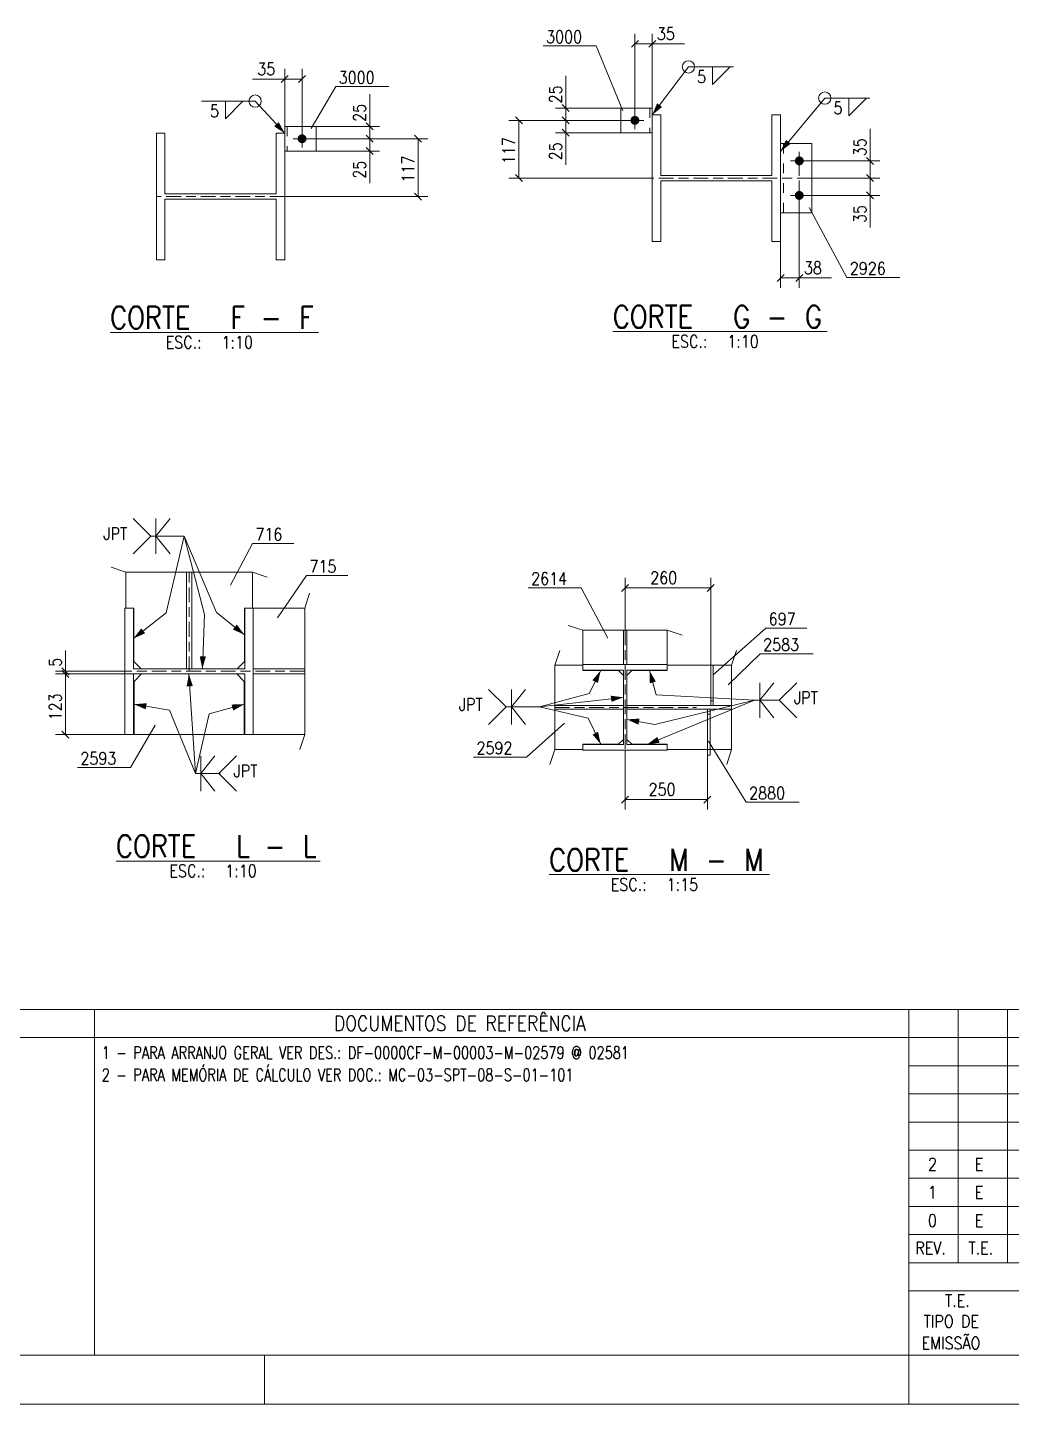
# Model space of a CAD drawing. Header units: millimetres. Extents: x 5 to 846, y 5 to 599.
# Drawn here: x 297.5 to 496.8, y 5 to 283.8 of the extents above; entities that cross this region are included whole.
import ezdxf

# ---------------------------------------------------------------- set-up
doc = ezdxf.new("R2010")
doc.units = ezdxf.units.MM
for name, pattern in [('XKITLINE00', [0]), ('XKITLINE02', [4, 2, -2]), ('XKITLINE06', [7, 3, -1, 2, -1])]:
    doc.linetypes.add(name, pattern=pattern)
for name, color, linetype, lineweight in [('Cota', 4, 'Continuous', 0), ('Marca da peça', 2, 'Continuous', 0), ('Objeto gráfico', 3, 'Continuous', 0), ('Outro tipo de objeto', 7, 'Continuous', 0), ('Parafuso', 3, 'Continuous', 0), ('Peça', 2, 'Continuous', 0), ('Solda', 1, 'Continuous', 0)]:
    doc.layers.add(name, color=color, linetype=linetype, lineweight=lineweight)
doc.styles.add('ROMANS', font='ROMANS__.TTF')
doc.styles.add('SIMPLEX', font='SIMPLEX_.TTF')

msp = doc.modelspace()

# ---------------------------------------------------------------- hatches: boundary and pattern name
at = {"layer": 'Parafuso'}
for points in [[(419.61, 265.09), (419.61, 265.13), (419.62, 265.18), (419.63, 265.22), (419.64, 265.26), (419.65, 265.31), (419.66, 265.35), (419.68, 265.39), (419.7, 265.43), (419.72, 265.47), (419.74, 265.51), (419.76, 265.54), (419.79, 265.58), (419.81, 265.62), (419.84, 265.65), (419.87, 265.68), (419.9, 265.71), (419.94, 265.74), (419.97, 265.77), (420.01, 265.79), (420.05, 265.82), (420.08, 265.84), (420.12, 265.86), (420.16, 265.88), (420.21, 265.89), (420.25, 265.91), (420.29, 265.92), (420.33, 265.93), (420.38, 265.93), (420.42, 265.94), (420.46, 265.94), (420.51, 265.94), (420.55, 265.94), (420.6, 265.94), (420.64, 265.93), (420.68, 265.93), (420.73, 265.92), (420.77, 265.91), (420.81, 265.89), (420.85, 265.88), (420.89, 265.86), (420.93, 265.84), (420.97, 265.82), (421.01, 265.79), (421.05, 265.77), (421.08, 265.74), (421.11, 265.71), (421.15, 265.68), (421.18, 265.65), (421.2, 265.62), (421.23, 265.58), (421.26, 265.54), (421.28, 265.51), (421.3, 265.47), (421.32, 265.43), (421.34, 265.39), (421.36, 265.35), (421.37, 265.31), (421.38, 265.26), (421.39, 265.22), (421.4, 265.18), (421.4, 265.13), (421.41, 265.09), (421.41, 265.04), (421.41, 265), (421.4, 264.96), (421.4, 264.91), (421.39, 264.87), (421.38, 264.83), (421.37, 264.78), (421.36, 264.74), (421.34, 264.7), (421.32, 264.66), (421.3, 264.62), (421.28, 264.58), (421.26, 264.54), (421.23, 264.51), (421.2, 264.47), (421.18, 264.44), (421.15, 264.41), (421.11, 264.38), (421.08, 264.35), (421.05, 264.32), (421.01, 264.3), (420.97, 264.27), (420.93, 264.25), (420.89, 264.23), (420.85, 264.21), (420.81, 264.2), (420.77, 264.18), (420.73, 264.17), (420.68, 264.16), (420.64, 264.15), (420.6, 264.15), (420.55, 264.15), (420.51, 264.14), (420.46, 264.15), (420.42, 264.15), (420.38, 264.15), (420.33, 264.16), (420.29, 264.17), (420.25, 264.18), (420.21, 264.2), (420.16, 264.21), (420.12, 264.23), (420.08, 264.25), (420.05, 264.27), (420.01, 264.3), (419.97, 264.32), (419.94, 264.35), (419.9, 264.38), (419.87, 264.41), (419.84, 264.44), (419.81, 264.47), (419.79, 264.51), (419.76, 264.54), (419.74, 264.58), (419.72, 264.62), (419.7, 264.66), (419.68, 264.7), (419.66, 264.74), (419.65, 264.78), (419.64, 264.83), (419.63, 264.87), (419.62, 264.91), (419.61, 264.96), (419.61, 265), (419.61, 265.04)], [(352.19, 261.36), (352.19, 261.41), (352.2, 261.45), (352.2, 261.49), (352.21, 261.54), (352.23, 261.58), (352.24, 261.62), (352.25, 261.66), (352.27, 261.7), (352.29, 261.74), (352.31, 261.78), (352.34, 261.82), (352.36, 261.85), (352.39, 261.89), (352.42, 261.92), (352.45, 261.95), (352.48, 261.98), (352.52, 262.01), (352.55, 262.04), (352.59, 262.07), (352.62, 262.09), (352.66, 262.11), (352.7, 262.13), (352.74, 262.15), (352.78, 262.16), (352.83, 262.18), (352.87, 262.19), (352.91, 262.2), (352.95, 262.21), (353, 262.21), (353.04, 262.22), (353.09, 262.22), (353.13, 262.22), (353.17, 262.21), (353.22, 262.21), (353.26, 262.2), (353.3, 262.19), (353.35, 262.18), (353.39, 262.16), (353.43, 262.15), (353.47, 262.13), (353.51, 262.11), (353.55, 262.09), (353.59, 262.07), (353.62, 262.04), (353.66, 262.01), (353.69, 261.98), (353.72, 261.95), (353.75, 261.92), (353.78, 261.89), (353.81, 261.85), (353.83, 261.82), (353.86, 261.78), (353.88, 261.74), (353.9, 261.7), (353.92, 261.66), (353.93, 261.62), (353.95, 261.58), (353.96, 261.54), (353.97, 261.49), (353.98, 261.45), (353.98, 261.41), (353.99, 261.36), (353.99, 261.32), (353.99, 261.27), (353.98, 261.23), (353.98, 261.19), (353.97, 261.14), (353.96, 261.1), (353.95, 261.06), (353.93, 261.01), (353.92, 260.97), (353.9, 260.93), (353.88, 260.89), (353.86, 260.85), (353.83, 260.82), (353.81, 260.78), (353.78, 260.75), (353.75, 260.71), (353.72, 260.68), (353.69, 260.65), (353.66, 260.62), (353.62, 260.59), (353.59, 260.57), (353.55, 260.55), (353.51, 260.52), (353.47, 260.5), (353.43, 260.49), (353.39, 260.47), (353.35, 260.46), (353.3, 260.44), (353.26, 260.43), (353.22, 260.43), (353.17, 260.42), (353.13, 260.42), (353.09, 260.42), (353.04, 260.42), (353, 260.42), (352.95, 260.43), (352.91, 260.43), (352.87, 260.44), (352.83, 260.46), (352.78, 260.47), (352.74, 260.49), (352.7, 260.5), (352.66, 260.52), (352.62, 260.55), (352.59, 260.57), (352.55, 260.59), (352.52, 260.62), (352.48, 260.65), (352.45, 260.68), (352.42, 260.71), (352.39, 260.75), (352.36, 260.78), (352.34, 260.82), (352.31, 260.85), (352.29, 260.89), (352.27, 260.93), (352.25, 260.97), (352.24, 261.01), (352.23, 261.06), (352.21, 261.1), (352.2, 261.14), (352.2, 261.19), (352.19, 261.23), (352.19, 261.27), (352.19, 261.32)], [(453.77, 255.94), (453.72, 255.95), (453.68, 255.95), (453.63, 255.96), (453.59, 255.97), (453.55, 255.98), (453.51, 256), (453.46, 256.01), (453.42, 256.03), (453.38, 256.05), (453.35, 256.07), (453.31, 256.09), (453.27, 256.12), (453.24, 256.15), (453.2, 256.18), (453.17, 256.21), (453.14, 256.24), (453.11, 256.27), (453.09, 256.31), (453.06, 256.34), (453.04, 256.38), (453.02, 256.42), (453, 256.46), (452.98, 256.5), (452.96, 256.54), (452.95, 256.58), (452.94, 256.62), (452.93, 256.67), (452.92, 256.71), (452.91, 256.75), (452.91, 256.8), (452.91, 256.84), (452.91, 256.89), (452.91, 256.93), (452.92, 256.97), (452.93, 257.02), (452.94, 257.06), (452.95, 257.1), (452.96, 257.15), (452.98, 257.19), (453, 257.23), (453.02, 257.27), (453.04, 257.31), (453.06, 257.34), (453.09, 257.38), (453.11, 257.41), (453.14, 257.45), (453.17, 257.48), (453.2, 257.51), (453.24, 257.54), (453.27, 257.57), (453.31, 257.59), (453.35, 257.61), (453.38, 257.64), (453.42, 257.66), (453.46, 257.67), (453.51, 257.69), (453.55, 257.7), (453.59, 257.72), (453.63, 257.73), (453.68, 257.73), (453.72, 257.74), (453.77, 257.74), (453.81, 257.74), (453.85, 257.74), (453.9, 257.74), (453.94, 257.73), (453.98, 257.73), (454.03, 257.72), (454.07, 257.7), (454.11, 257.69), (454.15, 257.67), (454.19, 257.66), (454.23, 257.64), (454.27, 257.61), (454.31, 257.59), (454.35, 257.57), (454.38, 257.54), (454.41, 257.51), (454.45, 257.48), (454.48, 257.45), (454.5, 257.41), (454.53, 257.38), (454.56, 257.34), (454.58, 257.31), (454.6, 257.27), (454.62, 257.23), (454.64, 257.19), (454.66, 257.15), (454.67, 257.1), (454.68, 257.06), (454.69, 257.02), (454.7, 256.97), (454.7, 256.93), (454.71, 256.89), (454.71, 256.84), (454.71, 256.8), (454.7, 256.75), (454.7, 256.71), (454.69, 256.67), (454.68, 256.62), (454.67, 256.58), (454.66, 256.54), (454.64, 256.5), (454.62, 256.46), (454.6, 256.42), (454.58, 256.38), (454.56, 256.34), (454.53, 256.31), (454.5, 256.27), (454.48, 256.24), (454.45, 256.21), (454.41, 256.18), (454.38, 256.15), (454.35, 256.12), (454.31, 256.09), (454.27, 256.07), (454.23, 256.05), (454.19, 256.03), (454.15, 256.01), (454.11, 256), (454.07, 255.98), (454.03, 255.97), (453.98, 255.96), (453.94, 255.95), (453.9, 255.95), (453.85, 255.94), (453.81, 255.94)], [(453.77, 248.94), (453.72, 248.95), (453.68, 248.95), (453.63, 248.96), (453.59, 248.97), (453.55, 248.98), (453.51, 249), (453.46, 249.01), (453.42, 249.03), (453.38, 249.05), (453.35, 249.07), (453.31, 249.09), (453.27, 249.12), (453.24, 249.15), (453.2, 249.18), (453.17, 249.21), (453.14, 249.24), (453.11, 249.27), (453.09, 249.31), (453.06, 249.34), (453.04, 249.38), (453.02, 249.42), (453, 249.46), (452.98, 249.5), (452.96, 249.54), (452.95, 249.58), (452.94, 249.62), (452.93, 249.67), (452.92, 249.71), (452.91, 249.75), (452.91, 249.8), (452.91, 249.84), (452.91, 249.89), (452.91, 249.93), (452.92, 249.97), (452.93, 250.02), (452.94, 250.06), (452.95, 250.1), (452.96, 250.15), (452.98, 250.19), (453, 250.23), (453.02, 250.27), (453.04, 250.31), (453.06, 250.34), (453.09, 250.38), (453.11, 250.41), (453.14, 250.45), (453.17, 250.48), (453.2, 250.51), (453.24, 250.54), (453.27, 250.57), (453.31, 250.59), (453.35, 250.61), (453.38, 250.64), (453.42, 250.66), (453.46, 250.67), (453.51, 250.69), (453.55, 250.7), (453.59, 250.72), (453.63, 250.73), (453.68, 250.73), (453.72, 250.74), (453.77, 250.74), (453.81, 250.74), (453.85, 250.74), (453.9, 250.74), (453.94, 250.73), (453.98, 250.73), (454.03, 250.72), (454.07, 250.7), (454.11, 250.69), (454.15, 250.67), (454.19, 250.66), (454.23, 250.64), (454.27, 250.61), (454.31, 250.59), (454.35, 250.57), (454.38, 250.54), (454.41, 250.51), (454.45, 250.48), (454.48, 250.45), (454.5, 250.41), (454.53, 250.38), (454.56, 250.34), (454.58, 250.31), (454.6, 250.27), (454.62, 250.23), (454.64, 250.19), (454.66, 250.15), (454.67, 250.1), (454.68, 250.06), (454.69, 250.02), (454.7, 249.97), (454.7, 249.93), (454.71, 249.89), (454.71, 249.84), (454.71, 249.8), (454.7, 249.75), (454.7, 249.71), (454.69, 249.67), (454.68, 249.62), (454.67, 249.58), (454.66, 249.54), (454.64, 249.5), (454.62, 249.46), (454.6, 249.42), (454.58, 249.38), (454.56, 249.34), (454.53, 249.31), (454.5, 249.27), (454.48, 249.24), (454.45, 249.21), (454.41, 249.18), (454.38, 249.15), (454.35, 249.12), (454.31, 249.09), (454.27, 249.07), (454.23, 249.05), (454.19, 249.03), (454.15, 249.01), (454.11, 249), (454.07, 248.98), (454.03, 248.97), (453.98, 248.96), (453.94, 248.95), (453.9, 248.95), (453.85, 248.94), (453.81, 248.94)]]:
    msp.add_hatch(color=7, dxfattribs=at).paths.add_polyline_path(points, flags=17)
at = {"layer": 'Solda'}
for points in [[(424.01, 266.14), (425.02, 268.51), (426.01, 267.76)], [(349.59, 262.42), (347.43, 263.83), (348.35, 264.68)], [(450.01, 258.77), (451.13, 261.1), (452.09, 260.3)], [(318.94, 160.13), (320.52, 162.17), (321.29, 161.18)], [(341.41, 160.88), (339.07, 161.95), (339.85, 162.93)], [(332.88, 153.99), (332.35, 156.51), (333.6, 156.47)], [(413.58, 153.63), (413.01, 151.12), (411.9, 151.68)], [(418.17, 148.2), (415.76, 147.29), (415.61, 148.53)], [(418.17, 148.2), (415.76, 147.29), (415.61, 148.53)], [(413.58, 138.7), (411.93, 140.68), (413.05, 141.22)]]:
    msp.add_hatch(color=7, dxfattribs=at).paths.add_polyline_path(points, flags=17)

# ---------------------------------------------------------------- linework, layer by layer
at = {"layer": 'Cota', "color": 7, "linetype": 'XKITLINE00', "lineweight": 0}
for p, q in [((420.51, 265.04), (420.51, 282.59)), ((424.01, 267.54), (424.01, 282.59)), ((421.22, 281.25), (419.8, 279.84)), ((420.51, 280.54), (424.01, 280.54)), ((424.72, 281.25), (423.3, 279.84)), ((424.01, 280.54), (430.53, 280.54)), ((424.01, 280.54), (430.53, 280.54)), ((349.59, 273.41), (343.07, 273.41)), ((349.59, 273.41), (343.07, 273.41)), ((350.29, 274.12), (348.88, 272.7)), ((349.59, 263.82), (349.59, 275.46)), ((349.59, 273.41), (353.09, 273.41)), ((353.79, 274.12), (352.38, 272.7)), ((353.09, 261.32), (353.09, 275.46)), ((406.5, 267.54), (406.5, 274.06)), ((406.5, 267.54), (406.5, 274.06)), ((366.78, 263.82), (366.78, 270.33)), ((366.78, 263.82), (366.78, 270.33)), ((405.79, 268.25), (407.2, 266.84)), ((420.51, 265.04), (394.96, 265.04)), ((396.3, 265.75), (397.72, 264.34)), ((397.01, 253.34), (397.01, 265.04)), ((417.66, 267.54), (404.45, 267.54)), ((420.51, 265.04), (404.45, 265.04)), ((420.51, 265.04), (404.45, 265.04)), ((405.79, 265.75), (407.2, 264.34)), ((405.79, 265.75), (407.2, 264.34)), ((406.5, 265.04), (406.5, 267.54)), ((406.5, 262.54), (406.5, 265.04)), ((355.94, 263.82), (368.78, 263.82)), ((366.07, 264.52), (367.49, 263.11)), ((366.78, 261.32), (366.78, 263.82)), ((417.66, 262.54), (404.45, 262.54)), ((405.79, 263.25), (407.2, 261.84)), ((406.5, 262.54), (406.5, 256.03)), ((406.5, 262.54), (406.5, 256.03)), ((468.15, 256.84), (468.15, 263.36)), ((468.15, 256.84), (468.15, 263.36)), ((353.09, 261.32), (368.78, 261.32)), ((353.09, 261.32), (368.78, 261.32)), ((353.09, 261.32), (378.57, 261.32)), ((366.07, 262.02), (367.49, 260.61)), ((366.07, 262.02), (367.49, 260.61)), ((366.07, 259.52), (367.49, 258.11)), ((366.78, 258.82), (366.78, 261.32)), ((375.87, 262.02), (377.28, 260.61)), ((376.57, 249.62), (376.57, 261.32)), ((355.94, 258.82), (368.78, 258.82)), ((366.78, 258.82), (366.78, 252.3)), ((366.78, 258.82), (366.78, 252.3)), ((453.81, 256.84), (470.15, 256.84)), ((467.44, 257.55), (468.85, 256.14)), ((468.15, 253.34), (468.15, 256.84)), ((396.3, 254.05), (397.72, 252.64)), ((467.44, 254.05), (468.85, 252.64)), ((467.44, 254.05), (468.85, 252.64)), ((424.01, 253.34), (394.96, 253.34)), ((456.36, 253.34), (470.15, 253.34)), ((456.36, 253.34), (470.15, 253.34)), ((468.15, 249.84), (468.15, 253.34)), ((349.57, 249.62), (378.57, 249.62)), ((375.87, 250.32), (377.28, 248.91)), ((453.81, 249.84), (453.81, 231.13)), ((453.81, 249.84), (470.15, 249.84)), ((467.44, 250.55), (468.85, 249.14)), ((468.15, 249.84), (468.15, 243.33)), ((468.15, 249.84), (468.15, 243.33)), ((450.01, 240.54), (450.01, 231.13)), ((450.72, 233.84), (449.3, 232.42)), ((450.01, 233.13), (453.81, 233.13)), ((454.52, 233.84), (453.1, 232.42)), ((453.81, 233.13), (460.33, 233.13)), ((453.81, 233.13), (460.33, 233.13)), ((419.23, 171.06), (417.82, 169.65)), ((418.53, 161.77), (418.53, 172.41)), ((418.53, 170.36), (435.86, 170.36)), ((436.57, 171.06), (435.15, 169.65)), ((435.86, 154.7), (435.86, 172.41)), ((305.15, 153.47), (305.15, 157.66)), ((305.15, 153.47), (305.15, 157.66)), ((317.21, 153.47), (303.1, 153.47)), ((304.44, 154.17), (305.85, 152.76)), ((304.44, 153.64), (305.85, 152.22)), ((304.44, 153.64), (305.85, 152.22)), ((305.15, 152.93), (305.15, 153.47)), ((319.04, 152.93), (303.1, 152.93)), ((319.04, 152.93), (303.1, 152.93)), ((305.15, 140.67), (305.15, 152.93)), ((319.04, 140.67), (303.1, 140.67)), ((304.44, 141.37), (305.85, 139.96)), ((418.53, 137.5), (418.53, 125.5)), ((435.19, 136.52), (435.19, 125.5)), ((419.23, 128.21), (417.82, 126.8)), ((418.53, 127.5), (435.19, 127.5)), ((435.9, 128.21), (434.48, 126.8))]:
    msp.add_line(p, q, dxfattribs=at)
at = {"layer": 'Cota', "color": 3}
for p in [(420.51, 280.54), (424.01, 280.54), (349.59, 273.41), (353.09, 273.41), (397.01, 265.04), (406.5, 267.54), (406.5, 265.04), (406.5, 265.04), (366.78, 263.82), (406.5, 262.54), (366.78, 261.32), (366.78, 261.32), (376.57, 261.32), (366.78, 258.82), (468.15, 256.84), (397.01, 253.34), (468.15, 253.34), (468.15, 253.34), (376.57, 249.62), (468.15, 249.84), (450.01, 233.13), (453.81, 233.13), (418.53, 170.36), (435.86, 170.36), (305.15, 153.47), (305.15, 152.93), (305.15, 152.93), (305.15, 140.67), (418.53, 127.5), (435.19, 127.5)]:
    msp.add_point(p, dxfattribs=at)
at = {"layer": 'Marca da peça', "color": 7, "linetype": 'XKITLINE00', "lineweight": 0}
for p, q in [((401.92, 280.11), (412.66, 280.11)), ((418.05, 266.97), (412.66, 280.11)), ((354.94, 263.38), (359.9, 271.89)), ((359.9, 271.89), (370.64, 271.89)), ((455.79, 247.38), (463.45, 233.2)), ((463.45, 233.2), (474.19, 233.2)), ((338.61, 170.94), (343.03, 179.36)), ((343.03, 179.36), (351.39, 179.36)), ((348.13, 164.27), (353.98, 172.86)), ((353.98, 172.86), (362.34, 172.86)), ((398.89, 170.4), (409.63, 170.4)), ((415.03, 160.18), (409.63, 170.4)), ((436.27, 152.66), (447.01, 162.22)), ((447.01, 162.22), (455.37, 162.22)), ((439.42, 150.71), (445.89, 157.02)), ((445.89, 157.02), (456.63, 157.02)), ((323.35, 142.54), (318.31, 133.98)), ((406.22, 142.95), (398.56, 136.1)), ((435.43, 139.32), (443.04, 126.95)), ((307.57, 133.98), (318.31, 133.98)), ((387.82, 136.1), (398.56, 136.1)), ((443.04, 126.95), (453.78, 126.95))]:
    msp.add_line(p, q, dxfattribs=at)
at = {"layer": 'Objeto gráfico', "color": 7, "linetype": 'XKITLINE06', "lineweight": 0}
for p, q in [((453.81, 256.84), (453.81, 249.84)), ((456.36, 253.34), (424.01, 253.34)), ((349.57, 249.62), (323.57, 249.62)), ((330.21, 153.47), (330.21, 173.54)), ((418.53, 161.77), (418.53, 137.5)), ((353.62, 153.47), (317.21, 153.47)), ((404.27, 146.17), (433.02, 146.17))]:
    msp.add_line(p, q, dxfattribs=at)
at = {"layer": 'Objeto gráfico', "color": 7, "linetype": 'XKITLINE00', "lineweight": 0}
for p, q in [((317.41, 173.54), (314.41, 174.54)), ((317.41, 173.54), (343.01, 173.54)), ((343.01, 173.54), (346.01, 172.54)), ((353.62, 166.27), (354.62, 169.27)), ((353.62, 166.27), (353.62, 140.67)), ((409.99, 161.77), (406.99, 162.77)), ((409.99, 161.77), (427.06, 161.77)), ((427.06, 161.77), (430.06, 160.77)), ((404.27, 154.7), (405.27, 157.7)), ((440.11, 154.7), (441.11, 157.7)), ((404.27, 137.63), (404.27, 154.7)), ((440.11, 154.7), (440.11, 137.63)), ((353.62, 140.67), (352.62, 137.67)), ((404.27, 137.63), (403.27, 134.63)), ((440.11, 137.63), (439.11, 134.63))]:
    msp.add_line(p, q, dxfattribs=at)
at = {"layer": 'Outro tipo de objeto', "color": 1, "linetype": 'XKITLINE00', "lineweight": 0}
for p, q in [((314.22, 222.11), (356.38, 222.11)), ((416.05, 222.27), (459.47, 222.27)), ((315.4, 115.05), (356.73, 115.05)), ((403.13, 112.29), (447.81, 112.29))]:
    msp.add_line(p, q, dxfattribs=at)
at = {"layer": 'Outro tipo de objeto', "color": 5, "linetype": 'XKITLINE00', "lineweight": 0}
for p, q in [((30, 85), (836, 85)), ((311, 15), (311, 85)), ((476, 15), (476, 85))]:
    msp.add_line(p, q, dxfattribs=at)
at = {"layer": 'Outro tipo de objeto', "color": 3, "linetype": 'XKITLINE00', "lineweight": 0}
for p, q in [((486, 33.7), (486, 85)), ((496, 33.7), (496, 85))]:
    msp.add_line(p, q, dxfattribs=at)
at = {"layer": 'Outro tipo de objeto', "color": 4, "linetype": 'XKITLINE00', "lineweight": 0}
for p, q in [((30, 79.3), (476, 79.3)), ((476, 39.4), (661, 39.4)), ((476, 33.7), (661, 33.7)), ((476, 28), (661, 28))]:
    msp.add_line(p, q, dxfattribs=at)
at = {"layer": 'Outro tipo de objeto', "color": 7, "linetype": 'XKITLINE00', "lineweight": 0}
for p, q in [((476, 79.3), (661, 79.3)), ((476, 73.6), (661, 73.6)), ((476, 67.9), (661, 67.9)), ((476, 62.2), (661, 62.2)), ((476, 56.5), (661, 56.5)), ((476, 50.8), (661, 50.8)), ((476, 45.1), (661, 45.1)), ((5.04, 5.04), (846, 5.04))]:
    msp.add_line(p, q, dxfattribs=at)
at = {"layer": 'Outro tipo de objeto', "color": 6, "linetype": 'XKITLINE00', "lineweight": 0}
msp.add_line((30, 15), (836, 15), dxfattribs=at)
at = {"layer": 'Outro tipo de objeto', "color": 2, "linetype": 'XKITLINE00', "lineweight": 0}
for p, q in [((345.5, 15), (345.5, 5)), ((476, 15), (476, 5))]:
    msp.add_line(p, q, dxfattribs=at)
at = {"layer": 'Parafuso', "color": 7, "linetype": 'XKITLINE00', "lineweight": 0}
for p, q in [((422.31, 265.04), (418.71, 265.04)), ((420.51, 263.24), (420.51, 266.84)), ((353.09, 259.52), (353.09, 263.12)), ((354.89, 261.32), (351.29, 261.32)), ((455.61, 256.84), (452.01, 256.84)), ((453.81, 258.64), (453.81, 255.04)), ((453.81, 251.64), (453.81, 248.04)), ((455.61, 249.84), (452.01, 249.84))]:
    msp.add_line(p, q, dxfattribs=at)
at = {"layer": 'Peça', "color": 4, "linetype": 'XKITLINE00', "lineweight": 0}
for p, q in [((417.66, 267.54), (417.66, 267.54)), ((417.66, 267.54), (424.01, 267.54)), ((417.66, 267.54), (417.66, 262.54)), ((424.01, 267.54), (424.01, 267.54)), ((424.01, 267.54), (424.01, 266.14)), ((424.01, 240.54), (424.01, 266.14)), ((424.01, 266.14), (425.74, 266.14)), ((425.74, 266.14), (425.74, 253.88)), ((448.28, 266.14), (450.01, 266.14)), ((448.28, 253.88), (448.28, 266.14)), ((450.01, 266.14), (450.01, 240.54)), ((323.57, 236.82), (323.57, 262.42)), ((323.57, 262.42), (325.3, 262.42)), ((325.3, 262.42), (325.3, 250.15)), ((347.84, 262.42), (349.57, 262.42)), ((347.84, 250.15), (347.84, 262.42)), ((349.57, 262.42), (349.57, 236.82)), ((349.59, 258.82), (349.59, 263.82)), ((349.59, 263.82), (355.94, 263.82)), ((355.94, 263.82), (355.94, 258.82)), ((417.66, 262.54), (424.01, 262.54)), ((456.36, 260.34), (450.01, 260.34)), ((456.36, 246.34), (456.36, 260.34)), ((349.59, 258.82), (349.59, 258.82)), ((355.94, 258.82), (349.59, 258.82)), ((355.94, 258.82), (355.94, 258.82)), ((425.74, 253.88), (448.28, 253.88)), ((448.28, 252.81), (425.74, 252.81)), ((425.74, 252.81), (425.74, 240.54)), ((448.28, 240.54), (448.28, 252.81)), ((325.3, 250.15), (347.84, 250.15)), ((347.84, 249.08), (325.3, 249.08)), ((325.3, 249.08), (325.3, 236.82)), ((347.84, 236.82), (347.84, 249.08)), ((456.36, 246.34), (450.01, 246.34)), ((425.74, 240.54), (424.01, 240.54)), ((450.01, 240.54), (448.28, 240.54)), ((325.3, 236.82), (323.57, 236.82)), ((349.57, 236.82), (347.84, 236.82)), ((317.41, 173.54), (317.41, 166.27)), ((329.68, 173.54), (329.68, 153.99)), ((330.75, 153.99), (330.75, 173.54)), ((343.01, 166.27), (343.01, 173.54)), ((317.21, 140.67), (317.21, 166.27)), ((317.21, 166.27), (318.94, 166.27)), ((318.94, 166.27), (318.94, 154)), ((319.01, 166.27), (318.94, 166.27)), ((319.01, 166.27), (319.01, 155.49)), ((341.48, 166.27), (341.41, 166.27)), ((341.41, 166.27), (341.41, 155.49)), ((341.48, 166.27), (343.21, 166.27)), ((341.48, 154), (341.48, 166.27)), ((353.62, 166.27), (343.21, 166.27)), ((343.21, 166.27), (343.21, 140.67)), ((409.99, 161.77), (409.99, 154.83)), ((418.17, 161.77), (418.17, 154.83)), ((418.88, 161.77), (418.88, 154.83)), ((427.06, 161.77), (427.06, 154.83)), ((318.94, 154), (341.48, 154)), ((319.01, 155.49), (320.5, 154)), ((330.75, 153.99), (329.68, 153.99)), ((341.41, 155.49), (339.92, 154)), ((343.21, 154), (343.21, 152.93)), ((353.62, 154), (343.21, 154)), ((404.27, 154.7), (409.99, 154.7)), ((409.99, 153.68), (409.99, 154.83)), ((409.99, 154.83), (427.06, 154.83)), ((409.99, 153.68), (409.99, 153.63)), ((418.17, 153.68), (409.99, 153.68)), ((409.99, 153.63), (417.18, 153.63)), ((417.18, 153.63), (418.17, 152.64)), ((418.17, 154.83), (418.88, 154.83)), ((418.17, 138.65), (418.17, 153.68)), ((427.06, 153.68), (418.88, 153.68)), ((418.88, 153.68), (418.88, 138.65)), ((418.88, 152.64), (419.88, 153.63)), ((419.88, 153.63), (427.06, 153.63)), ((427.06, 154.83), (427.06, 153.68)), ((435.86, 154.7), (427.06, 154.7)), ((427.06, 153.68), (427.06, 153.63)), ((435.86, 154.7), (436.39, 154.7)), ((435.86, 154.7), (435.86, 146.52)), ((436.39, 154.7), (436.39, 146.52)), ((440.11, 154.7), (436.39, 154.7)), ((341.48, 152.93), (318.94, 152.93)), ((318.94, 152.93), (318.94, 140.67)), ((320.54, 152.93), (319.04, 151.43)), ((319.04, 151.43), (319.04, 140.67)), ((339.88, 152.93), (341.38, 151.43)), ((341.38, 151.43), (341.38, 140.67)), ((341.48, 140.67), (341.48, 152.93)), ((353.62, 152.93), (343.21, 152.93)), ((418.18, 146.52), (404.27, 146.52)), ((404.27, 145.81), (418.18, 145.81)), ((418.18, 146.52), (418.18, 145.81)), ((418.88, 146.52), (440.11, 146.52)), ((418.88, 146.52), (418.88, 145.82)), ((440.11, 145.82), (418.88, 145.82)), ((435.19, 145.82), (435.19, 136.52)), ((435.19, 145.82), (435.73, 145.82)), ((435.73, 145.82), (435.73, 136.52)), ((436.39, 146.52), (435.86, 146.52)), ((318.94, 140.67), (317.21, 140.67)), ((319.04, 140.67), (341.38, 140.67)), ((343.21, 140.67), (341.48, 140.67)), ((353.62, 140.67), (343.21, 140.67)), ((418.17, 139.69), (417.18, 138.7)), ((419.88, 138.7), (418.88, 139.69)), ((404.27, 137.63), (409.99, 137.63)), ((417.18, 138.7), (409.99, 138.7)), ((409.99, 138.7), (409.99, 138.65)), ((409.99, 137.5), (409.99, 138.65)), ((409.99, 138.65), (418.17, 138.65)), ((427.06, 137.5), (409.99, 137.5)), ((418.88, 138.65), (427.06, 138.65)), ((427.06, 138.7), (419.88, 138.7)), ((427.06, 138.65), (427.06, 138.7)), ((427.06, 138.65), (427.06, 137.5)), ((435.19, 137.63), (427.06, 137.63)), ((440.11, 137.63), (435.73, 137.63)), ((435.19, 136.52), (435.73, 136.52))]:
    msp.add_line(p, q, dxfattribs=at)
at = {"layer": 'Peça', "color": 7, "linetype": 'XKITLINE02', "lineweight": 0}
for p, q in [((423.53, 267.54), (417.66, 267.54)), ((424.01, 267.54), (423.53, 267.54)), ((423.53, 267.54), (423.53, 267.54)), ((423.53, 267.54), (423.53, 262.54)), ((424.01, 266.14), (424.01, 262.54)), ((349.59, 263.82), (350.06, 263.82)), ((350.06, 263.82), (350.06, 258.82)), ((350.06, 263.82), (355.94, 263.82)), ((417.66, 262.54), (423.53, 262.54)), ((423.53, 262.54), (424.01, 262.54)), ((450.01, 246.34), (450.01, 260.34)), ((450.64, 246.34), (450.64, 260.34)), ((349.59, 258.82), (350.06, 258.82)), ((349.59, 258.82), (349.59, 258.82)), ((350.06, 258.82), (350.06, 258.82)), ((350.06, 258.82), (355.94, 258.82)), ((355.94, 258.82), (355.94, 258.82)), ((318.94, 166.27), (317.41, 166.27)), ((341.48, 166.27), (343.01, 166.27)), ((343.21, 166.27), (343.21, 154)), ((320.5, 154), (320.51, 153.99)), ((320.51, 153.99), (329.68, 153.99)), ((339.91, 153.99), (330.75, 153.99)), ((339.92, 154), (339.91, 153.99)), ((409.99, 154.83), (418.17, 154.83)), ((409.99, 154.7), (409.99, 153.68)), ((418.88, 154.83), (427.06, 154.83)), ((427.06, 153.63), (427.06, 154.7)), ((436.39, 154.7), (435.86, 154.7)), ((436.39, 154.7), (435.86, 154.7)), ((339.88, 152.93), (320.54, 152.93)), ((343.21, 152.93), (343.21, 140.67)), ((418.17, 152.64), (418.18, 152.63)), ((418.18, 152.63), (418.18, 146.52)), ((418.88, 152.63), (418.88, 152.64)), ((418.88, 152.64), (418.88, 152.63)), ((418.88, 152.63), (418.88, 146.52)), ((418.18, 145.81), (418.18, 139.7)), ((418.88, 145.82), (418.88, 139.7)), ((435.86, 147.52), (436.39, 147.52)), ((435.19, 144.82), (435.73, 144.82)), ((418.18, 139.7), (418.17, 139.69)), ((418.17, 139.69), (418.18, 139.7)), ((418.88, 139.69), (418.88, 139.7)), ((418.88, 139.7), (418.88, 139.69)), ((409.99, 137.63), (409.99, 138.65)), ((427.06, 138.7), (427.06, 137.63)), ((435.19, 137.63), (435.73, 137.63)), ((435.73, 137.63), (435.19, 137.63))]:
    msp.add_line(p, q, dxfattribs=at)
at = {"layer": 'Solda', "color": 7, "linetype": 'XKITLINE00', "lineweight": 0}
for p, q in [((424.01, 266.14), (431.36, 275.87)), ((431.36, 275.87), (440.49, 275.87)), ((332.69, 268.94), (343.58, 268.94)), ((349.59, 262.42), (343.58, 268.94)), ((450.01, 258.77), (458.98, 269.56)), ((458.98, 269.56), (468.11, 269.56)), ((322.42, 180.83), (329.17, 180.83)), ((325.57, 165.32), (329.17, 180.83)), ((333.29, 164.98), (329.17, 180.83)), ((335.75, 165.39), (329.17, 180.83)), ((318.94, 160.13), (325.57, 165.32)), ((332.88, 153.99), (333.29, 164.98)), ((341.41, 160.88), (335.75, 165.39)), ((413.58, 153.63), (411.22, 148.97)), ((423.47, 153.63), (424.85, 148.71)), ((330.16, 152.93), (331.51, 132.78)), ((411.22, 148.97), (401.19, 146.25)), ((418.17, 148.2), (401.19, 146.25)), ((418.17, 148.2), (401.19, 146.25)), ((424.85, 148.71), (444.74, 147.6)), ((319.04, 146.8), (326.26, 145.61)), ((326.26, 145.61), (331.51, 132.78)), ((341.38, 146.8), (334.27, 144.85)), ((394.44, 146.25), (401.19, 146.25)), ((411.02, 143.99), (401.19, 146.25)), ((422.97, 138.65), (444.74, 147.6)), ((424.57, 142.69), (444.74, 147.6)), ((444.74, 147.6), (449.74, 147.6)), ((334.27, 144.85), (331.51, 132.78)), ((413.58, 138.7), (411.02, 143.99)), ((418.88, 143.73), (424.57, 142.69)), ((331.51, 132.78), (336.51, 132.78))]:
    msp.add_line(p, q, dxfattribs=at)
at = {"layer": 'Solda', "color": 3, "linetype": 'XKITLINE00', "lineweight": 0}
for p, q in [((436.21, 275.87), (439.78, 275.87)), ((439.78, 275.87), (436.21, 272.3)), ((436.21, 272.3), (436.21, 275.87)), ((337.54, 268.94), (341.11, 268.94)), ((341.11, 268.94), (337.54, 265.37)), ((337.54, 265.37), (337.54, 268.94)), ((463.83, 269.56), (467.4, 269.56)), ((467.4, 269.56), (463.83, 265.99)), ((463.83, 265.99), (463.83, 269.56)), ((322.42, 180.83), (318.85, 184.4)), ((323.49, 180.83), (326.35, 184.4)), ((323.49, 180.83), (323.49, 184.4)), ((322.42, 180.83), (318.85, 177.26)), ((323.49, 180.83), (326.35, 177.26)), ((323.49, 180.83), (323.49, 177.26)), ((445.81, 147.6), (448.67, 151.17)), ((445.81, 147.6), (445.81, 151.17)), ((449.74, 147.6), (453.31, 151.17)), ((394.44, 146.25), (390.87, 149.82)), ((395.52, 146.25), (398.37, 149.82)), ((395.52, 146.25), (395.52, 149.82)), ((394.44, 146.25), (390.87, 142.68)), ((395.52, 146.25), (398.37, 142.68)), ((395.52, 146.25), (395.52, 142.68)), ((445.81, 147.6), (448.67, 144.03)), ((445.81, 147.6), (445.81, 144.03)), ((449.74, 147.6), (453.31, 144.03)), ((332.58, 132.78), (335.44, 136.35)), ((332.58, 132.78), (332.58, 136.35)), ((336.21, 132.78), (339.78, 136.35)), ((332.58, 132.78), (335.44, 129.21)), ((332.58, 132.78), (332.58, 129.21)), ((336.21, 132.78), (339.78, 129.21))]:
    msp.add_line(p, q, dxfattribs=at)
for centre, start, end in [((431.36, 275.87), 90, 270), ((431.36, 275.87), 270, 90), ((458.98, 269.56), 90, 270), ((458.98, 269.56), 270, 90), ((343.58, 268.94), 90, 270), ((343.58, 268.94), 270, 90)]:
    msp.add_arc(centre, 1.25, start, end, dxfattribs=at)
at = {"layer": 'Solda', "color": 7}
for points in [[(423.54, 151.06), (423.47, 153.63), (423.54, 153.5)], [(423.54, 151.06), (423.54, 153.5), (424.75, 151.4)], [(330.16, 150.43), (329.7, 150.39), (330.16, 152.93)], [(330.16, 150.43), (330.16, 152.93), (330.95, 150.48)], [(321.41, 145.77), (319.04, 146.8), (321.41, 146.99)], [(321.41, 145.77), (321.41, 146.99), (321.61, 147.01)], [(339.14, 145.53), (338.8, 146.74), (339.14, 146.75)], [(339.14, 145.53), (339.14, 146.75), (341.38, 146.8)], [(421.22, 142.67), (418.88, 143.73), (421.22, 143.88)], [(421.22, 142.67), (421.22, 143.88), (421.45, 143.9)], [(425.05, 138.96), (422.97, 138.65), (425.05, 140.18)], [(425.05, 138.96), (425.05, 140.18), (425.52, 139.03)]]:
    msp.add_solid(points, dxfattribs=at)

# ---------------------------------------------------------------- texts
at = {"layer": 'Cota', "color": 3, "width": 0.85}
for s, style, p in [('35', 'SIMPLEX', (424.95, 281.34)), ('35', 'SIMPLEX', (344.01, 274.21)), ('38', 'SIMPLEX', (454.75, 233.93)), ('260', 'ROMANS', (423.61, 171.16)), ('250', 'ROMANS', (423.28, 128.3))]:
    msp.add_text(s, height=2.5, dxfattribs=dict(at, style=style)).set_placement(p)
at = {"layer": 'Cota', "color": 3, "style": 'SIMPLEX', "width": 0.85}
for s, p in [('25', (405.7, 268.48)), ('25', (365.98, 264.75)), ('117', (396.21, 256.18)), ('25', (405.7, 256.97)), ('35', (467.35, 257.78)), ('25', (365.98, 253.24)), ('117', (375.77, 252.45)), ('35', (467.35, 244.26)), ('5', (304.35, 154.4)), ('123', (304.35, 143.55))]:
    msp.add_text(s, height=2.5, rotation=90.0002, dxfattribs=at).set_placement(p)
at = {"layer": 'Marca da peça', "color": 4, "style": 'ROMANS', "width": 0.85}
for s, p in [('3000', (402.52, 280.71)), ('3000', (360.5, 272.49)), ('2926', (464.05, 233.8)), ('716', (343.63, 179.96)), ('715', (354.58, 173.46)), ('2614', (399.49, 171)), ('697', (447.61, 162.82)), ('2583', (446.49, 157.62)), ('2593', (308.17, 134.58)), ('2592', (388.42, 136.7)), ('2880', (443.64, 127.55))]:
    msp.add_text(s, height=2.5, dxfattribs=at).set_placement(p)
at = {"layer": 'Outro tipo de objeto', "color": 1, "style": 'ROMANS', "width": 0.85}
for s, p in [('CORTE', (314.22, 222.86)), ('F', (338.58, 222.86)), ('F', (352.51, 222.86)), ('CORTE', (416.05, 223.02)), ('G', (440.41, 223.02)), ('G', (454.97, 223.02)), ('-', (344.71, 222.86)), ('-', (447.17, 223.02)), ('CORTE', (315.4, 115.8)), ('L', (339.76, 115.8)), ('L', (353.27, 115.8)), ('-', (345.47, 115.8)), ('CORTE', (403.13, 113.04)), ('M', (427.48, 113.04)), ('M', (442.67, 113.04)), ('-', (434.87, 113.04))]:
    msp.add_text(s, height=4.5, dxfattribs=at).set_placement(p)
at = {"layer": 'Outro tipo de objeto', "color": 3, "style": 'ROMANS'}
for s, width, p in [('ESC.:', 0.85, (325.46, 218.86)), ('1:10', 0.85, (336.77, 218.86)), ('ESC.:', 0.85, (427.92, 219.02)), ('1:10', 0.85, (439.23, 219.02)), ('ESC.:', 0.85, (326.22, 111.8)), ('1:10', 0.85, (337.53, 111.8)), ('ESC.:', 0.85, (415.62, 109.04)), ('1:15', 0.85, (426.94, 109.04)), ('1 - PARA ARRANJO GERAL VER DES.: DF-0000CF-M-00003-M-02579 @ 02581', 0.765, (312.5, 75)), ('2 - PARA MEMÓRIA DE CÁLCULO VER DOC.: MC-03-SPT-08-S-01-101', 0.765, (312.5, 70.5)), ('2', 0.85, (479.88, 52.4)), ('E', 0.85, (489.38, 52.4)), ('1', 0.85, (479.88, 46.7)), ('E', 0.85, (489.38, 46.7)), ('0', 0.85, (479.88, 41)), ('E', 0.85, (489.38, 41))]:
    msp.add_text(s, height=2.5, dxfattribs=dict(at, width=width)).set_placement(p)
at = {"layer": 'Outro tipo de objeto', "color": 5, "style": 'SIMPLEX', "width": 0.85}
msp.add_text('DOCUMENTOS DE REFERÊNCIA', height=3, dxfattribs=at).set_placement((359.52, 80.68))
at = {"layer": 'Outro tipo de objeto', "color": 4, "style": 'SIMPLEX', "width": 0.85}
for s, p in [('REV.', (477.31, 35.41)), ('T.E.', (488.09, 35.41)), ('T.E.', (483.34, 24.77)), ('TIPO DE', (479, 20.57)), ('EMISSÃO', (478.58, 16.17))]:
    msp.add_text(s, height=2.5, dxfattribs=at).set_placement(p)
at = {"layer": 'Solda', "color": 3, "style": 'ROMANS', "width": 0.85}
for s, p in [('5', (433.11, 272.62)), ('5', (334.44, 265.69)), ('5', (460.73, 266.31)), ('JPT', (312.83, 180.08)), ('JPT', (384.85, 145.5)), ('JPT', (452.74, 146.85)), ('JPT', (339.21, 132.03))]:
    msp.add_text(s, height=2.5, dxfattribs=at).set_placement(p)

doc.saveas('drawing.dxf')
